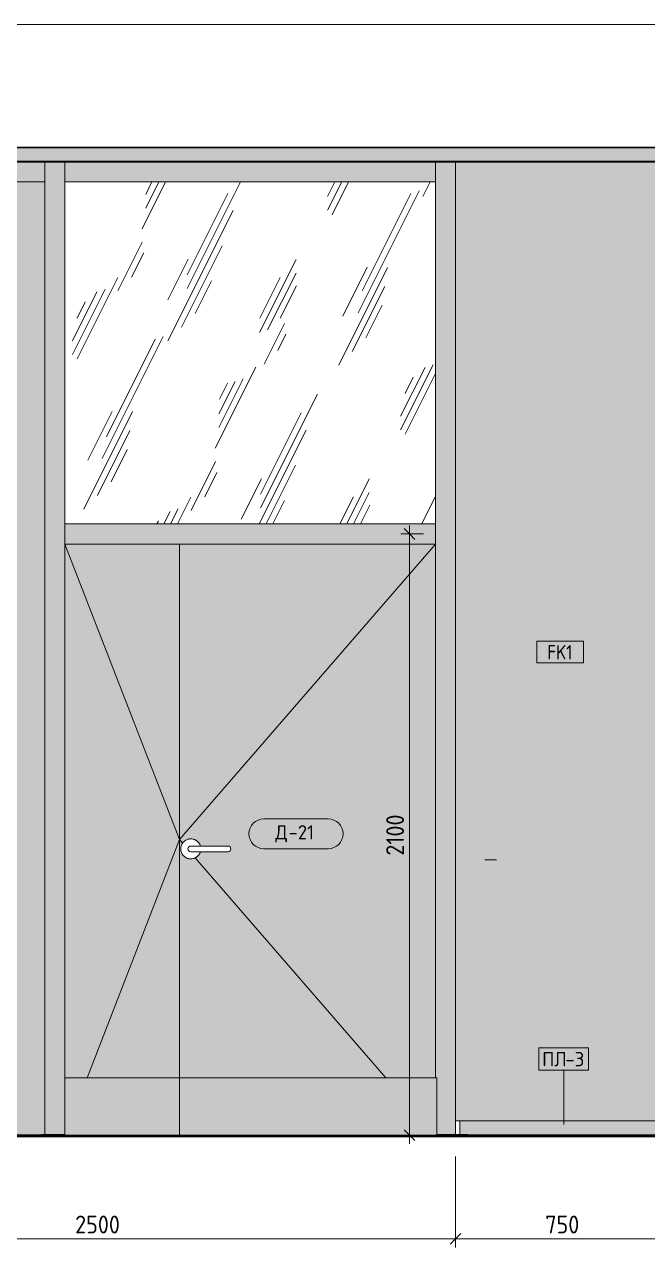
# Model space of a CAD drawing. Header units: millimetres. Extents: x -2711 to 60377, y -1987 to 15400.
# Drawn here: x 34629 to 36805, y 3807 to 8080 of the extents above; entities that cross this region are included whole.
import ezdxf

# ---------------------------------------------------------------- set-up
doc = ezdxf.new("R2010")
doc.units = ezdxf.units.MM
for name, color, linetype, lineweight in [('A-ANNO-DIMS', 7, 'Continuous', 9), ('A-ANNO-DIMS-25', 7, 'Continuous', 9), ('A-DETL', 7, 'Continuous', 9), ('A-DOOR', 7, 'Continuous', 9), ('A-DOOR-IDEN', 7, 'Continuous', 9), ('A-FLOR', 7, 'Continuous', 9), ('A-GENM', 7, 'Continuous', 9), ('A-GENM-IDEN', 7, 'Continuous', 9), ('A-GLAZ-CURT', 7, 'Continuous', 9), ('A-GLAZ-CWMG', 7, 'Continuous', 9), ('A-WALL-IDEN', 7, 'Continuous', 9), ('A-WALL-PATT', 7, 'Continuous', 9), ('I-WALL', 7, 'Continuous', 9), ('Q-SPCQ', 7, 'Continuous', 9)]:
    doc.layers.add(name, color=color, linetype=linetype, lineweight=lineweight)
for name, color, linetype, lineweight, true_color in [('A-CLNG-1', 7, 'Continuous', 9, 0x787878), ('A-CLNG-FNSH-1', 7, 'Continuous', 30, 0x3c3c3c), ('A-DETL-GENF-1', 7, 'Continuous', 9, 0xffffff), ('A-FLOR-FNSH-1', 7, 'Continuous', 30, 0x3c3c3c), ('Q-SPCQ-1', 1, 'Continuous', 9, 0xff0000)]:
    doc.layers.add(name, color=color, linetype=linetype, lineweight=lineweight, true_color=true_color)
doc.styles.add('GOST Common_1', font='GOST_Common.ttf', dxfattribs={"height": 50})
doc.styles.add('GOST Common_2', font='GOST_Common.ttf', dxfattribs={"width": 0.9, "height": 50})
doc.styles.add('ISOCPEUR_1', font='isocpeur.ttf', dxfattribs={"width": 0.9, "height": 62.5})
doc.dimstyles.new('ISO-2_5_0_9К_БОЛЬШОЙ_1', dxfattribs={"dimscale": 304.8, "dimtxt": 62.248823, "dimasz": 0.123031, "dimexe": 0.098425, "dimexo": 0.246063, "dimgap": 0, "dimtad": 1, "dimdec": 0, "dimrnd": 10, "dimzin": 0, "dimdsep": 46, "dimtxsty": 'ISOCPEUR_1', "dimblk1": 'OBLIQUE', "dimblk2": 'OBLIQUE', "dimsah": 1, "dimcen": 0.09, "dimdle": 0.098425, "dimazin": 0, "dimtfac": 1, "dimtdec": 4, "dimtix": 1, "dimtmove": 0, "dimatfit": 3, "dimfxl": 1, "dimtvp": 1, "dimtolj": 1, "dimtzin": 0, "dimarcsym": 2})

# ---------------------------------------------------------------- blocks, each defined once
blk = doc.blocks.new('Плинтус - Плинтус темный _ст_школа_-32862019-Развертка 2_58-2')
at = {"layer": 'A-GENM'}
blk.add_hatch(color=256, dxfattribs=at).paths.add_polyline_path([(-3490, 4200), (-3300, 4200), (-3300, 4250), (-4015, 4250), (-4015, 4202), (-3988.1, 4202), (-3988.1, 4200), (-3513.7, 4200)])
for p, q in [((-4030, 4202), (-4030, 4250)), ((-4030, 4250), (-4015, 4250)), ((-4015, 4250), (-3300, 4250)), ((-4015, 4250), (-4015, 4202)), ((-3300, 4250), (-3285, 4250)), ((-3300, 4200), (-3300, 4250)), ((-3285, 4250), (-3285, 4200))]:
    blk.add_line(p, q, dxfattribs=at)
blk = doc.blocks.new('Дистанционный пожарный извещатель - Монтируемые на перекрытии-30348713-Развертка 2_58-2')
at = {"layer": 'Q-SPCQ'}
for p, q in [((-3923.2, 5161.6), (-3928.2, 5161.6)), ((-3923.2, 5161.6), (-3910.1, 5161.6)), ((-3893.2, 5161.6), (-3923.2, 5161.6)), ((-3910.1, 5161.6), (-3893.2, 5161.6)), ((-3893.2, 5161.6), (-3887.4, 5161.6))]:
    blk.add_line(p, q, dxfattribs=at)
blk = doc.blocks.new('Дверь_Витражная_остекление_ - ДВН_ДАО_Главный вход_1200 в свету-31742133-Развертка 2_58-2')
at = {"layer": 'A-DOOR'}
blk.add_hatch(color=256, dxfattribs=at).paths.add_polyline_path([(-5017.1, 4400), (-4995, 4400), (-4995, 6265), (-5395, 6265), (-5395, 4400), (-5037, 4400)])
h = blk.add_hatch(color=256, dxfattribs=at)
h.paths.add_polyline_path([(-4995, 4400), (-4100, 4400), (-4100, 6265), (-4995, 6265), (-4995, 5165)])
h.paths.add_polyline_path([(-4955, 5165), (-4964.5, 5166.3), (-4972.8, 5169.9), (-4979.9, 5175.4), (-4985.4, 5182.7), (-4988.8, 5191), (-4990, 5200), (-4988.4, 5210), (-4985.3, 5217.5), (-4979.7, 5224.7), (-4971.7, 5230.7), (-4964.1, 5233.8), (-4955, 5235), (-4945.9, 5233.8), (-4937.5, 5230.3), (-4930.3, 5224.7), (-4924.7, 5217.5), (-4921.5, 5210), (-4823.6, 5209.8), (-4821.4, 5209.2), (-4819.7, 5208.4), (-4817.7, 5206.7), (-4816.3, 5205), (-4815.3, 5202.6), (-4815, 5200), (-4815.7, 5196.6), (-4816.9, 5194.3), (-4817.9, 5192.9), (-4820.5, 5191.1), (-4822.4, 5190.3), (-4826.1, 5190), (-4921.5, 5190), (-4925.1, 5181.7), (-4930.8, 5174.7), (-4938.1, 5169.3), (-4946.5, 5166), (-4955, 5165)])
for p, q in [((-5395, 4400), (-5395, 6265)), ((-4995, 6265), (-5395, 6265)), ((-4100, 6265), (-4995, 5232.5)), ((-4995, 6265), (-4995, 4400)), ((-4995, 5232.5), (-4983.8, 5219.5)), ((-4825, 5210), (-4955, 5210)), ((-4955, 5210), (-4921.5, 5210)), ((-4955, 5190), (-4825, 5190)), ((-4921.5, 5190), (-4955, 5190)), ((-4939.7, 5168.7), (-4273.4, 4400))]:
    blk.add_line(p, q, dxfattribs=at)
for centre, radius, start, end in [((-4955, 5200), 35, 16.6015, 180), ((-4955, 5200), 35, 120, 120.6357), ((-4955, 5200), 35, 98.5767, 105), ((-4955, 5200), 35, 83.5447, 90), ((-4955, 5200), 35, 68.5405, 75.5121), ((-4955, 5200), 35, 53.5543, 60.5852), ((-4955, 5200), 35, 38.5805, 45.6582), ((-4955, 5200), 35, 23.6155, 30.7312), ((-4955, 5200), 35, 180, 343.3985), ((-4955, 5200), 10, 90, 270), ((-4955, 5200), 10, 90, 270), ((-4955, 5200), 35, 299.4148, 306.4457), ((-4955, 5200), 35, 314.3418, 321.4195), ((-4955, 5200), 35, 329.2688, 336.3845), ((-4825, 5200), 10, 270, 90), ((-4955, 5200), 35, 239.3643, 240), ((-4955, 5200), 35, 254.69, 261.4233), ((-4955, 5200), 35, 270, 276.4553), ((-4955, 5200), 35, 284.4879, 291.4595)]:
    blk.add_arc(centre, radius, start, end, dxfattribs=at)
blk = doc.blocks.new('Системная панель - Стемалит - 40мм-32257327-Развертка 2_58-2')
at = {"layer": 'A-GLAZ-CURT'}
blk.add_hatch(color=256, dxfattribs=at).paths.add_polyline_path([(-5595, 4200), (-5477, 4200), (-5477, 4202), (-5465, 4202), (-5465, 7530), (-5595, 7530), (-5595, 4202)])
for p, q in [((-5465, 7530), (-5595, 7530)), ((-5595, 7530), (-5595, 6300)), ((-5465, 6300), (-5465, 7530)), ((-5595, 6300), (-5595, 4200)), ((-5465, 4202), (-5465, 6300))]:
    blk.add_line(p, q, dxfattribs=at)
blk = doc.blocks.new('Прямоугольный импост - 50 x 70 мм-31701710-Развертка 2_58-2')
at = {"layer": 'A-GLAZ-CWMG'}
blk.add_hatch(color=256, dxfattribs=at).paths.add_polyline_path([(-5395, 7530), (-4100, 7530), (-4100, 7600), (-5395, 7600)])
for p, q in [((-5395, 7530), (-5395, 7600)), ((-4100, 7600), (-4100, 7530)), ((-4100, 7530), (-5395, 7530))]:
    blk.add_line(p, q, dxfattribs=at)
blk = doc.blocks.new('Прямоугольный импост - 50 x 70 мм-31687886-Развертка 2_58-2')
at = {"layer": 'A-GLAZ-CWMG'}
blk.add_hatch(color=256, dxfattribs=at).paths.add_polyline_path([(-5395.7, 4202), (-5395, 4202), (-5395, 6300), (-5465, 6300), (-5465, 4202), (-5436.2, 4202)])
for p, q in [((-5465, 6300), (-5465, 4202)), ((-5395, 6300), (-5395, 6265))]:
    blk.add_line(p, q, dxfattribs=at)
blk = doc.blocks.new('Системная панель - Стекло - 40мм-32257328-Развертка 2_58-2')
at = {"layer": 'A-GLAZ-CURT'}
h = blk.add_hatch(dxfattribs=at)
h.set_pattern_fill('FP_21', color=256, style=0, pattern_type=2)
h.set_pattern_definition([(63.435, (63.5, 31.75), (-255.583, 766.747), [317.5, -190.5, 317.5, -190.5, -403.903]), (63.435, (63.5, 31.75), (-255.583, 766.747), [-1016, 127, -276.903]), (63.435, (47.6, 47.6), (-255.583, 766.747), [254, -317.5, 190.5, -190.5, -467.403]), (63.435, (47.6, 47.6), (-255.583, 766.747), [-952.5, 222.25, -245.153]), (63.435, (47.6, 95.25), (-255.583, 766.747), [190.5, -381, 127, -190.5, -530.903]), (63.435, (47.6, 95.25), (-255.583, 766.747), [-889, 285.75, -245.153]), (63.435, (95.25, 47.6), (-255.583, 766.747), [190.5, -381, 158.75, -6404.65]), (63.435, (142.9, 95.25), (-255.583, 766.747), [95.25, -476.25, 63.5, -6499.9]), (63.435, (63.5, 174.6), (-255.583, 766.747), [63.5, -476.25, 63.5, -254, -562.653]), (63.435, (63.5, 174.6), (-255.583, 766.747), [-857.25, 158.75, -403.903]), (63.435, (349.25, 127), (-255.583, 766.747), [317.5, -476.25, 381, -251.503]), (63.435, (349.25, 79.4), (-255.583, 766.747), [444.5, -317.5, 476.25, -188.003]), (63.435, (381, 95.25), (-255.583, 766.747), [508, -254, 381, -276.903]), (63.435, (428.6, 142.9), (-255.583, 766.747), [317.5, -444.5, 254, -403.903]), (63.435, (381, 238.1), (-255.583, 766.747), [158.75, -635, 190.5, -435.653]), (63.435, (476.25, 190.5), (-255.583, 766.747), [127, -635, 127, -530.903])])
h.paths.add_polyline_path([(-4100, 6335), (-4100, 7530), (-5395, 7530), (-5395, 6335), (-4189.8, 6335)])
blk = doc.blocks.new('Прямоугольный импост - 50 x 70 мм-31701779-Развертка 2_58-2')
at = {"layer": 'A-GLAZ-CWMG'}
blk.add_hatch(color=256, dxfattribs=at).paths.add_polyline_path([(-4037.5, 4202), (-4030, 4202), (-4030, 6300), (-4100, 6300), (-4100, 4400), (-4095, 4400), (-4095, 4202)])
blk.add_line((-4100, 4400), (-4100, 6300), dxfattribs=at)
blk = doc.blocks.new('Прямоугольный импост - 50 x 70 мм-31693698-Развертка 2_58-2')
at = {"layer": 'A-GLAZ-CWMG'}
blk.add_hatch(color=256, dxfattribs=at).paths.add_polyline_path([(-5070, 6265), (-4100, 6265), (-4100, 6335), (-5395, 6335), (-5395, 6265), (-5282.7, 6265)])
for p, q in [((-5395, 6265), (-5395, 6335)), ((-4100, 6335), (-5395, 6335)), ((-4100, 6335), (-4100, 6265)), ((-4100, 6265), (-4995, 6265))]:
    blk.add_line(p, q, dxfattribs=at)
blk = doc.blocks.new('Прямоугольный импост - 50 x 70 мм-32257330-Развертка 2_58-2')
at = {"layer": 'A-GLAZ-CWMG'}
blk.add_hatch(color=256, dxfattribs=at).paths.add_polyline_path([(-4100, 6300), (-4030, 6300), (-4030, 7600), (-4100, 7600), (-4100, 6504.418361)])
blk.add_line((-4100, 6300), (-4100, 7600), dxfattribs=at)
blk = doc.blocks.new('Прямоугольный импост - 50 x 70 мм-32257325-Развертка 2_58-2')
at = {"layer": 'A-GLAZ-CWMG'}
blk.add_hatch(color=256, dxfattribs=at).paths.add_polyline_path([(-5465, 6300), (-5395, 6300), (-5395, 7600), (-5465, 7600), (-5465, 7288)])
for p, q in [((-5465, 7600), (-5465, 6300)), ((-5395, 7600), (-5395, 6300))]:
    blk.add_line(p, q, dxfattribs=at)
blk = doc.blocks.new('Прямоугольный импост - 50 x 70 мм-31701712-Развертка 2_58-2')
at = {"layer": 'A-GLAZ-CWMG'}
blk.add_hatch(color=256, dxfattribs=at).paths.add_polyline_path([(-5465, 7530), (-5465, 7600), (-5595, 7600), (-5595, 7530)])
for p, q in [((-5595, 7530), (-5595, 7600)), ((-5465, 7600), (-5465, 7530)), ((-5465, 7530), (-5595, 7530))]:
    blk.add_line(p, q, dxfattribs=at)
blk = doc.blocks.new('DIMBLOCK21-Развертка 2_58-2')
at = {"layer": 'A-ANNO-DIMS-25'}
for p, q in [((36134.8, 4125), (36134.8, 3807.3)), ((36134.8, 3837.3), (36134.8, 4120)), ((36879.8, 4125), (36879.8, 3807.3)), ((36879.8, 3837.3), (36879.8, 4120)), ((36879.8, 3837.3), (36134.8, 3837.3))]:
    blk.add_line(p, q, dxfattribs=at)
at = {"layer": 'A-ANNO-DIMS-25', "lineweight": 20}
for p, q in [((36134.8, 3837.3), (36153.5, 3856.1)), ((36879.8, 3837.3), (36898.5, 3856.1)), ((36134.8, 3837.3), (36116, 3818.6)), ((36879.8, 3837.3), (36861, 3818.6))]:
    blk.add_line(p, q, dxfattribs=at)
at = {"layer": 'A-ANNO-DIMS-25', "color": 0, "insert": (36448, 3919), "char_height": 62.5, "width": 142.215, "attachment_point": 1, "line_spacing_factor": 1.149209, "style": 'ISOCPEUR_1'}
blk.add_mtext('750', dxfattribs=at)
blk = doc.blocks.new('_Oblique')
at = {"color": 0, "linetype": 'ByBlock', "lineweight": -2}
blk.add_line((-0.5, -0.5), (0.5, 0.5), dxfattribs=at)
blk = doc.blocks.new('DIMBLOCK22-Развертка 2_58-2')
at = {"layer": 'A-ANNO-DIMS-25'}
for p, q in [((33634.8, 4125), (33634.8, 3807.3)), ((33634.8, 3837.3), (33634.8, 4120)), ((36134.8, 4125), (36134.8, 3807.3)), ((36134.8, 3837.3), (36134.8, 4120)), ((36134.8, 3837.3), (33634.8, 3837.3))]:
    blk.add_line(p, q, dxfattribs=at)
at = {"layer": 'A-ANNO-DIMS-25', "lineweight": 20}
for p, q in [((33634.8, 3837.3), (33653.5, 3856.1)), ((36134.8, 3837.3), (36153.5, 3856.1)), ((33634.8, 3837.3), (33616, 3818.6)), ((36134.8, 3837.3), (36116, 3818.6))]:
    blk.add_line(p, q, dxfattribs=at)
at = {"layer": 'A-ANNO-DIMS-25', "color": 0, "insert": (34805.8, 3919), "char_height": 62.5, "width": 189.619, "attachment_point": 1, "line_spacing_factor": 1.149209, "style": 'ISOCPEUR_1'}
blk.add_mtext('2500', dxfattribs=at)
blk = doc.blocks.new('Mark Reiling - Mark Reiling-26174330-Развертка 2_58-2')
at = {"layer": 'A-GENM-IDEN'}
for p, q in [((-17866.1, 4524), (-17866.1, 4445.2)), ((-17866.1, 4524), (-17692.6, 4524)), ((-17692.6, 4524), (-17866.1, 4524)), ((-17866.1, 4524), (-17866.1, 4445.2)), ((-17692.6, 4445.2), (-17692.6, 4524)), ((-17692.6, 4445.2), (-17692.6, 4524)), ((-17866.1, 4445.2), (-17692.6, 4445.2)), ((-17866.1, 4445.2), (-17692.6, 4445.2))]:
    blk.add_line(p, q, dxfattribs=at)
blk = doc.blocks.new('М_стена_0001 - Типоразмер_без рамки-25382661-Развертка 2_58-2')
at = {"layer": 'A-WALL-IDEN'}
for p, q in [((-16693.6, 5963.1), (-16856.8, 5963.1)), ((-16856.8, 5963.1), (-16856.8, 5888.1)), ((-16693.6, 5888.1), (-16693.6, 5963.1)), ((-16856.8, 5888.1), (-16693.6, 5888.1))]:
    blk.add_line(p, q, dxfattribs=at)
blk = doc.blocks.new('М_двери - Типоразмер_рамка-25223575-Развертка 2_58-2')
at = {"layer": 'A-DOOR-IDEN'}
for p, q in [((-2472.6, 5846.9), (-2697.4, 5846.9)), ((-2697.4, 5742.9), (-2472.6, 5742.9))]:
    blk.add_line(p, q, dxfattribs=at)
for centre, start, end in [((-2697.4, 5794.9), 90, 270), ((-2472.6, 5794.9), 270, 90)]:
    blk.add_arc(centre, 52, start, end, dxfattribs=at)
blk = doc.blocks.new('DIMBLOCK32-Развертка 2_58-2')
at = {"layer": 'A-ANNO-DIMS-25'}
for p, q in [((35974, 4170), (35974, 6330)), ((36022.4, 6300), (35944, 6300)), ((35974, 6300), (36022.4, 6300)), ((36022.4, 4200), (35944, 4200)), ((35974, 4200), (36022.4, 4200))]:
    blk.add_line(p, q, dxfattribs=at)
at = {"layer": 'A-ANNO-DIMS-25', "lineweight": 20}
for p, q in [((35974, 6300), (35955.2, 6318.7)), ((35974, 6300), (35992.7, 6281.2)), ((35974, 4200), (35955.2, 4218.7)), ((35974, 4200), (35992.7, 4181.2))]:
    blk.add_line(p, q, dxfattribs=at)
at = {"layer": 'A-ANNO-DIMS-25', "color": 0, "insert": (35892.3, 5176.4), "char_height": 62.5, "width": 176.691, "attachment_point": 1, "rotation": 90, "line_spacing_factor": 1.149209, "style": 'ISOCPEUR_1'}
blk.add_mtext('2100', dxfattribs=at)

msp = doc.modelspace()

# ---------------------------------------------------------------- hatches: boundary and pattern name
at = {"layer": 'A-CLNG-1'}
msp.add_hatch(color=256, dxfattribs=at).paths.add_polyline_path([(25164.9, 7600), (40033.8, 7600), (40033.8, 7650), (20175.8, 7650), (20175.8, 7600), (25134.6, 7600)])
at = {"layer": 'A-DETL-GENF-1'}
for points in [[(35080.1, 4200), (35169.8, 4200), (35169.8, 4400), (34769.8, 4400), (34769.8, 4200), (35052.7, 4200)], [(36064.8, 4200), (36069.8, 4200), (36069.8, 4400), (35169.8, 4400), (35169.8, 4200), (35961.1, 4200)]]:
    msp.add_hatch(color=256, dxfattribs=at).paths.add_polyline_path(points)
at = {"layer": 'A-FLOR'}
for points in [[(34699.8, 4200), (34769.8, 4200), (34769.8, 4202), (34687.8, 4202), (34687.8, 4200)], [(36176.7, 4200), (36176.7, 4202), (36069.8, 4202), (36069.8, 4200), (36149.8, 4200)]]:
    msp.add_hatch(color=256, dxfattribs=at).paths.add_polyline_path(points)
at = {"layer": 'A-WALL-PATT'}
msp.add_hatch(color=256, dxfattribs=at).paths.add_polyline_path([(36879.8, 4250), (36879.8, 6300), (38279.8, 6300), (38279.8, 4250), (38893.8, 4250), (38893.8, 7600), (36134.8, 7600), (36134.8, 4250), (36864.8, 4250)])

# ---------------------------------------------------------------- linework, layer by layer
at = {"layer": 'A-CLNG-FNSH-1'}
for p, q in [((40033.8, 7650), (20175.8, 7650)), ((40033.8, 7601), (20175.8, 7601)), ((20175.8, 7600), (40033.8, 7600))]:
    msp.add_line(p, q, dxfattribs=at)
at = {"layer": 'A-DETL'}
for p, q in [((35169.8, 5232.5), (34769.8, 6265)), ((35169.8, 5232.5), (34847.3, 4400)), ((35169.8, 4400), (34769.8, 4400)), ((34769.8, 4400), (34769.8, 4200)), ((36069.8, 4400), (35169.8, 4400)), ((35169.8, 4200), (35169.8, 4400)), ((36069.8, 4200), (36069.8, 4400)), ((34769.8, 4200), (35169.8, 4200)), ((35169.8, 4200), (36069.8, 4200))]:
    msp.add_line(p, q, dxfattribs=at)
at = {"layer": 'A-FLOR'}
for p, q in [((20154.4, 8080), (40054.8, 8080)), ((34687.8, 4202), (34769.8, 4202)), ((34687.8, 4202), (34687.8, 4200)), ((36069.8, 4202), (36176.7, 4202)), ((36176.7, 4200), (36176.7, 4202))]:
    msp.add_line(p, q, dxfattribs=at)
at = {"layer": 'A-FLOR-FNSH-1'}
for p, q in [((20154.4, 4195), (40054.8, 4195)), ((34769.8, 4200), (26534.9, 4200)), ((40054.8, 4200), (36069.8, 4200))]:
    msp.add_line(p, q, dxfattribs=at)
at = {"layer": 'A-GENM-IDEN'}
msp.add_line((36512.4, 4236.6), (36512.4, 4425.5), dxfattribs=at)
at = {"layer": 'I-WALL'}
msp.add_line((36134.8, 7600), (36134.8, 4250), dxfattribs=at)

# ---------------------------------------------------------------- block references
at = {"layer": 'A-DOOR'}
msp.add_blockref('Дверь_Витражная_остекление_ - ДВН_ДАО_Главный вход_1200 в свету-31742133-Развертка 2_58-2', (40164.8, 0), dxfattribs=at)
at = {"layer": 'A-DOOR-IDEN'}
msp.add_blockref('М_двери - Типоразмер_рамка-25223575-Развертка 2_58-2', (38162.3, -542.4), dxfattribs=at)
at = {"layer": 'A-GENM'}
msp.add_blockref('Плинтус - Плинтус темный _ст_школа_-32862019-Развертка 2_58-2', (40164.8, 0), dxfattribs=at)
at = {"layer": 'A-GENM-IDEN'}
msp.add_blockref('Mark Reiling - Mark Reiling-26174330-Развертка 2_58-2', (54291.8, -18.6), dxfattribs=at)
at = {"layer": 'A-GLAZ-CURT'}
for name in ['Системная панель - Стемалит - 40мм-32257327-Развертка 2_58-2', 'Системная панель - Стекло - 40мм-32257328-Развертка 2_58-2']:
    msp.add_blockref(name, (40164.8, 0), dxfattribs=at)
at = {"layer": 'A-GLAZ-CWMG'}
for name in ['Прямоугольный импост - 50 x 70 мм-31701712-Развертка 2_58-2', 'Прямоугольный импост - 50 x 70 мм-32257325-Развертка 2_58-2', 'Прямоугольный импост - 50 x 70 мм-31701710-Развертка 2_58-2', 'Прямоугольный импост - 50 x 70 мм-32257330-Развертка 2_58-2', 'Прямоугольный импост - 50 x 70 мм-31693698-Развертка 2_58-2', 'Прямоугольный импост - 50 x 70 мм-31687886-Развертка 2_58-2', 'Прямоугольный импост - 50 x 70 мм-31701779-Развертка 2_58-2']:
    msp.add_blockref(name, (40164.8, 0), dxfattribs=at)
at = {"layer": 'A-WALL-IDEN'}
msp.add_blockref('М_стена_0001 - Типоразмер_без рамки-25382661-Развертка 2_58-2', (53275, -37.7), dxfattribs=at)
at = {"layer": 'Q-SPCQ-1'}
msp.add_blockref('Дистанционный пожарный извещатель - Монтируемые на перекрытии-30348713-Развертка 2_58-2', (40164.8, 0), dxfattribs=at)

# ---------------------------------------------------------------- texts
at = {"layer": 'A-DOOR-IDEN', "char_height": 50, "attachment_point": 1, "style": 'GOST Common_1'}
for s, insert, width in [('\\fGOST Common|b0|i0|c204|p34|;Д', (35504.7, 5282.8), 56.118), ('-21', (35551, 5282.8), 118.249)]:
    msp.add_mtext(s, dxfattribs=dict(at, insert=insert, width=width))
at = {"layer": 'A-GENM-IDEN', "char_height": 50, "attachment_point": 1, "style": 'GOST Common_1'}
for s, insert, width in [('ПЛ', (36437.3, 4490.4), 98.207), ('-3', (36518.3, 4490.4), 86.181)]:
    msp.add_mtext(s, dxfattribs=dict(at, insert=insert, width=width))
at = {"layer": 'A-WALL-IDEN', "insert": (36455, 5911.8), "char_height": 50, "width": 111.835, "attachment_point": 1, "style": 'GOST Common_2'}
msp.add_mtext('FK1', dxfattribs=at)

# ---------------------------------------------------------------- dimensions: what is measured, and where the dimension line sits
at = {"layer": 'A-ANNO-DIMS'}
dim = msp.add_linear_dim(base=(35974, 6300), p1=(35947.4, 4200), p2=(35947.4, 6300), angle=90, dimstyle='ISO-2_5_0_9К_БОЛЬШОЙ_1', override={"dimpost": '<>', "dimfxl": 2100}, dxfattribs=at)
dim.commit()
dim.dimension.update_dxf_attribs({"geometry": 'DIMBLOCK32-Развертка 2_58-2', "text_midpoint": (35942.7, 5250)})
for base, p1, p2, override, picture, middle in [((33634.8, 3837.3), (36134.8, 4200), (33634.8, 4200), {"dimpost": '<>', "dimfxl": 2500}, 'DIMBLOCK22-Развертка 2_58-2', (34884.8, 3868.6)), ((36134.8, 3837.3), (36879.8, 4200), (36134.8, 4200), {"dimpost": '<>', "dimfxl": 745}, 'DIMBLOCK21-Развертка 2_58-2', (36507.3, 3868.6))]:
    dim = msp.add_linear_dim(base=base, p1=p1, p2=p2, dimstyle='ISO-2_5_0_9К_БОЛЬШОЙ_1', override=override, dxfattribs=at)
    dim.commit()
    dim.dimension.update_dxf_attribs({"geometry": picture, "text_midpoint": middle})

doc.saveas('drawing.dxf')
